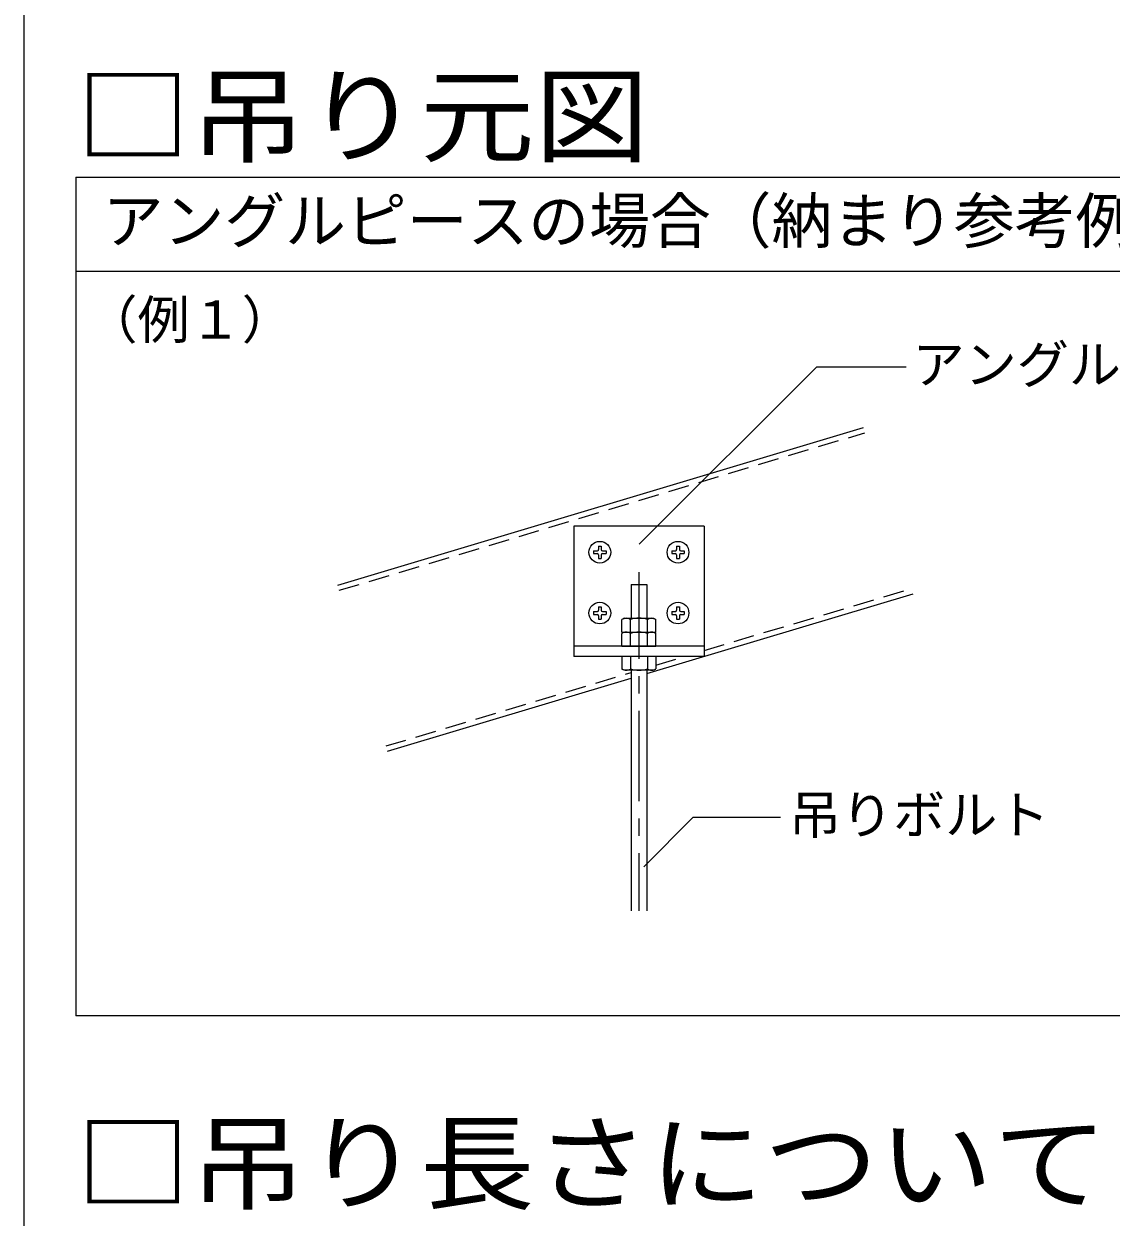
# Model space of a CAD drawing. Units: millimetres on the paper, enlarged 15 times, with parts at other scales. Extents: x -2895 to 2955, y -2104 to 2057.
# Drawn here: x -2895 to -1956, y -1026 to 5 of the extents above; entities that cross this region are included whole.
import ezdxf
from ezdxf.enums import TextEntityAlignment as Align

# ---------------------------------------------------------------- set-up
doc = ezdxf.new("R2010")
doc.units = ezdxf.units.MM
doc.header["$LTSCALE"] = 15
doc.linetypes.add('CHAIN1', pattern=[8, 5, -1, 1, -1])
doc.linetypes.add('DASHED1', pattern=[1.8, 1.2, -0.6])
for name, color, linetype, lineweight in [('1-6_文字', 7, 'Continuous', 18), ('2-0_中心線', 4, 'CHAIN1', 9), ('2-1_吊りボルト・ハンガー', 3, 'Continuous', 18), ('2-2_野縁受け', 7, 'Continuous', 18), ('2-4_金具', 3, 'Continuous', 18), ('2-6_文字', 7, 'Continuous', 18), ('2-B_ビス', 4, 'Continuous', 9), ('2-F_枠', 3, 'Continuous', 18), ('F-1_中線', 7, 'Continuous', 18)]:
    doc.layers.add(name, color=color, linetype=linetype, lineweight=lineweight)
doc.styles.add('ＭＳ ゴシック', font='')
doc.styles.get('ＭＳ ゴシック').set_extended_font_data('MS Gothic')

msp = doc.modelspace()

# ---------------------------------------------------------------- linework, layer by layer
at = {"layer": '2-0_中心線'}
msp.add_lwpolyline([(-2364.02, -468.53), (-2364.02, -591.4), (-2364.02, -761.31)], dxfattribs=at)
at = {"layer": '2-1_吊りボルト・ハンガー'}
for p, q in [((-2370.77, -479.28), (-2357.27, -479.28)), ((-2370.77, -479.28), (-2370.77, -508.44)), ((-2357.27, -479.28), (-2357.27, -508.44)), ((-2376.75, -508.44), (-2378.72, -509.58)), ((-2378.72, -520.44), (-2378.72, -509.58)), ((-2376.75, -508.44), (-2351.29, -508.44)), ((-2371.37, -520.44), (-2371.37, -509.58)), ((-2356.67, -520.44), (-2356.67, -509.58)), ((-2351.29, -508.44), (-2349.32, -509.58)), ((-2349.32, -520.44), (-2349.32, -509.58)), ((-2376.75, -520.44), (-2378.72, -521.58)), ((-2378.72, -520.44), (-2349.32, -520.44)), ((-2378.72, -532.44), (-2378.72, -521.58)), ((-2376.75, -520.44), (-2351.29, -520.44)), ((-2371.37, -532.44), (-2371.37, -521.58)), ((-2356.67, -532.44), (-2356.67, -521.58)), ((-2351.29, -520.44), (-2349.32, -521.58)), ((-2349.32, -532.44), (-2349.32, -521.58)), ((-2378.72, -532.44), (-2349.32, -532.44)), ((-2378.72, -541.44), (-2378.72, -552.3)), ((-2349.32, -541.44), (-2378.72, -541.44)), ((-2371.37, -541.44), (-2371.37, -552.3)), ((-2356.67, -541.44), (-2356.67, -552.3)), ((-2349.32, -541.44), (-2349.32, -552.3)), ((-2376.75, -553.44), (-2378.72, -552.3)), ((-2351.29, -553.44), (-2376.75, -553.44)), ((-2370.77, -553.44), (-2370.77, -761.31)), ((-2357.27, -553.44), (-2357.27, -761.31)), ((-2351.29, -553.44), (-2349.32, -552.3))]:
    msp.add_line(p, q, dxfattribs=at)
for centre, radius, start, end in [((-2373.91, -518.6), 10.22, 96.34293, 118.04131), ((-2375.29, -515.76), 7.32, 57.57117, 88.04457), ((-2364.02, -532.77), 24.32, 72.41203, 107.58795), ((-2352.74, -515.76), 7.32, 91.9554, 122.4288), ((-2354.12, -518.6), 10.22, 61.95866, 83.65704), ((-2373.91, -530.6), 10.22, 96.34293, 118.04131), ((-2375.29, -527.76), 7.32, 57.57117, 88.04457), ((-2364.02, -544.77), 24.32, 72.41203, 107.58795), ((-2352.74, -527.76), 7.32, 91.9554, 122.4288), ((-2354.12, -530.6), 10.22, 61.95866, 83.65704), ((-2373.91, -543.29), 10.22, 241.95866, 263.65704), ((-2375.29, -546.13), 7.32, 271.9554, 302.4288), ((-2364.02, -529.12), 24.32, 252.41203, 287.58795), ((-2352.74, -546.13), 7.32, 237.57117, 268.04457), ((-2354.12, -543.29), 10.22, 276.34293, 298.04131)]:
    msp.add_arc(centre, radius, start, end, dxfattribs=at)
at = {"layer": '2-2_野縁受け'}
for p, q in [((-2624.12, -479.74), (-2170.21, -343.57)), ((-2357.27, -556.29), (-2127.11, -487.24)), ((-2581.02, -623.42), (-2370.77, -560.34))]:
    msp.add_line(p, q, dxfattribs=at)
at = {"layer": '2-2_野縁受け', "linetype": 'DASHED1'}
for p, q in [((-2622.74, -484.34), (-2168.83, -348.17)), ((-2307.77, -536.43), (-2128.49, -482.65)), ((-2349.32, -548.9), (-2324.47, -541.44)), ((-2582.4, -618.82), (-2370.77, -555.33))]:
    msp.add_line(p, q, dxfattribs=at)
at = {"layer": '2-4_金具'}
for p, q in [((-2307.77, -428.94), (-2307.77, -541.44)), ((-2307.77, -532.44), (-2420.27, -532.44)), ((-2307.77, -541.44), (-2420.27, -541.44))]:
    msp.add_line(p, q, dxfattribs=at)
msp.add_lwpolyline([(-2307.77, -428.94), (-2420.27, -428.94), (-2420.27, -541.44)], dxfattribs=at)
at = {"layer": '2-6_文字'}
for p, q in [((-2210.44, -291.26), (-2363.71, -444.53)), ((-2210.44, -291.26), (-2133.31, -291.26)), ((-2317.2, -680.44), (-2359.89, -723.12)), ((-2317.2, -680.44), (-2241.63, -680.44))]:
    msp.add_line(p, q, dxfattribs=at)
at = {"layer": '2-B_ビス'}
for p, q in [((-2403.16, -450.27), (-2400.11, -450.27)), ((-2403.16, -450.27), (-2403.16, -452.61)), ((-2403.16, -452.61), (-2400.11, -452.61)), ((-2398.94, -446.05), (-2396.59, -446.05)), ((-2398.94, -446.05), (-2398.94, -449.1)), ((-2396.59, -446.05), (-2396.59, -449.1)), ((-2395.42, -450.27), (-2392.38, -450.27)), ((-2395.42, -452.61), (-2392.38, -452.61)), ((-2392.38, -450.27), (-2392.38, -452.61)), ((-2335.66, -450.27), (-2332.61, -450.27)), ((-2335.66, -450.27), (-2335.66, -452.61)), ((-2335.66, -452.61), (-2332.61, -452.61)), ((-2331.44, -446.05), (-2329.09, -446.05)), ((-2331.44, -446.05), (-2331.44, -449.1)), ((-2329.09, -446.05), (-2329.09, -449.1)), ((-2327.92, -450.27), (-2324.88, -450.27)), ((-2327.92, -452.61), (-2324.88, -452.61)), ((-2324.88, -450.27), (-2324.88, -452.61)), ((-2398.94, -453.79), (-2398.94, -456.83)), ((-2398.94, -456.83), (-2396.59, -456.83)), ((-2396.59, -453.79), (-2396.59, -456.83)), ((-2331.44, -453.79), (-2331.44, -456.83)), ((-2331.44, -456.83), (-2329.09, -456.83)), ((-2329.09, -453.79), (-2329.09, -456.83)), ((-2403.16, -502.77), (-2400.11, -502.77)), ((-2403.16, -502.77), (-2403.16, -505.11)), ((-2403.16, -505.11), (-2400.11, -505.11)), ((-2398.94, -498.55), (-2396.59, -498.55)), ((-2398.94, -498.55), (-2398.94, -501.6)), ((-2396.59, -498.55), (-2396.59, -501.6)), ((-2395.42, -502.77), (-2392.38, -502.77)), ((-2395.42, -505.11), (-2392.38, -505.11)), ((-2392.38, -502.77), (-2392.38, -505.11)), ((-2335.66, -502.77), (-2332.61, -502.77)), ((-2335.66, -502.77), (-2335.66, -505.11)), ((-2335.66, -505.11), (-2332.61, -505.11)), ((-2331.44, -498.55), (-2329.09, -498.55)), ((-2331.44, -498.55), (-2331.44, -501.6)), ((-2329.09, -498.55), (-2329.09, -501.6)), ((-2327.92, -502.77), (-2324.88, -502.77)), ((-2327.92, -505.11), (-2324.88, -505.11)), ((-2324.88, -502.77), (-2324.88, -505.11)), ((-2398.94, -506.29), (-2398.94, -509.33)), ((-2398.94, -509.33), (-2396.59, -509.33)), ((-2396.59, -506.29), (-2396.59, -509.33)), ((-2331.44, -506.29), (-2331.44, -509.33)), ((-2331.44, -509.33), (-2329.09, -509.33)), ((-2329.09, -506.29), (-2329.09, -509.33))]:
    msp.add_line(p, q, dxfattribs=at)
for centre in [(-2397.77, -451.44), (-2330.27, -451.44), (-2397.77, -503.94), (-2330.27, -503.94)]:
    msp.add_circle(centre, 9.38, dxfattribs=at)
for centre, start, end in [((-2400.11, -449.1), 269.99998, 0), ((-2400.11, -453.79), 0, 89.99998), ((-2395.42, -449.1), 180, 270), ((-2395.42, -453.79), 90, 180), ((-2332.61, -449.1), 269.99998, 0), ((-2332.61, -453.79), 0, 89.99998), ((-2327.92, -449.1), 180, 270), ((-2327.92, -453.79), 90, 180), ((-2400.11, -501.6), 269.99998, 0), ((-2400.11, -506.29), 0, 89.99998), ((-2395.42, -501.6), 180, 270), ((-2395.42, -506.29), 90, 180), ((-2332.61, -501.6), 269.99998, 0), ((-2332.61, -506.29), 0, 89.99998), ((-2327.92, -501.6), 180, 270), ((-2327.92, -506.29), 90, 180)]:
    msp.add_arc(centre, 1.17, start, end, dxfattribs=at)
at = {"layer": '2-F_枠'}
for p, q in [((-2850.14, -127.36), (-15.14, -127.36)), ((-2850.14, -127.36), (-2850.14, -852.02)), ((-2850.14, -208.73), (-15.14, -208.73)), ((-15.14, -852.02), (-2850.14, -852.02))]:
    msp.add_line(p, q, dxfattribs=at)
at = {"layer": 'F-1_中線', "color": 3}
msp.add_line((-2895.14, 2056.93), (-2895.14, -2068.07), dxfattribs=at)

# ---------------------------------------------------------------- texts
at = {"layer": '1-6_文字', "style": 'ＭＳ ゴシック', "width": 1.1}
msp.add_text('□吊り長さについて', height=65.98, dxfattribs=at).set_placement((-2850.14, -1032.02), align=Align.BOTTOM_LEFT)
at = {"layer": '2-6_文字', "style": 'ＭＳ ゴシック', "width": 1.1}
msp.add_text('□吊り元図', height=65.98, dxfattribs=at).set_placement((-2850.14, -127.36), align=Align.BOTTOM_LEFT)
at = {"layer": '2-6_文字', "style": 'ＭＳ ゴシック'}
for s, height, p in [('アングルピースの場合（納まり参考例）', 38.49, (-2827.05, -195.82)), ('（例１）', 32.99, (-2842.01, -276.86)), ('アングルピース', 32.99, (-2127.74, -315.49)), ('吊りボルト', 32.99, (-2234.49, -704.66))]:
    msp.add_text(s, height=height, dxfattribs=at).set_placement(p, align=Align.BOTTOM_LEFT)

doc.saveas('drawing.dxf')
